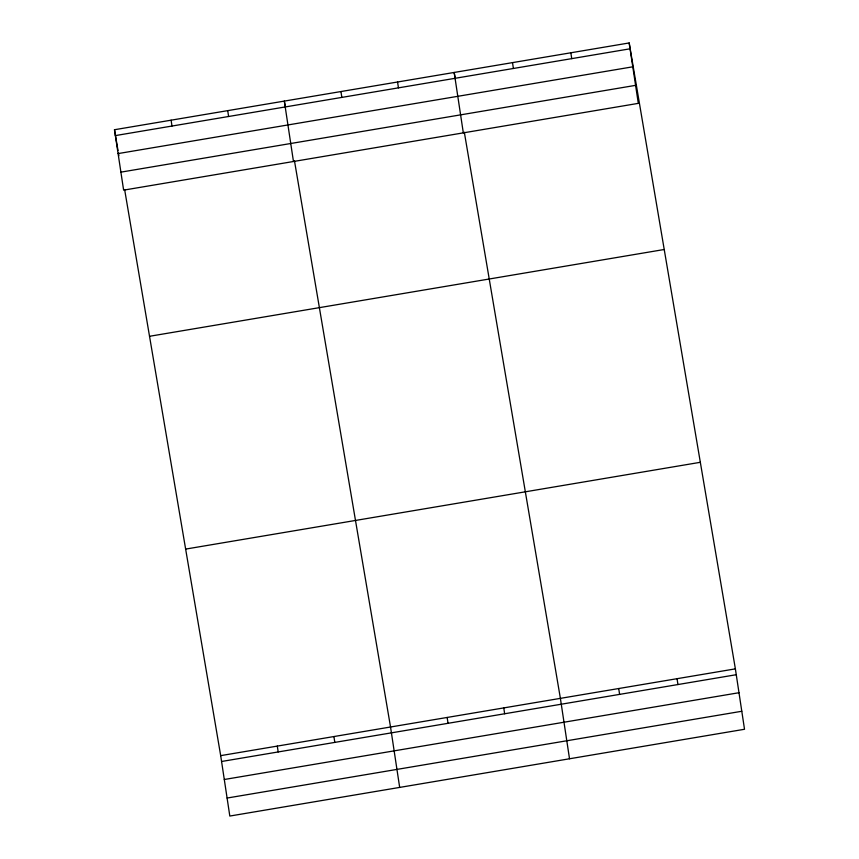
<?xml version="1.0" encoding="UTF-8"?>
<svg xmlns="http://www.w3.org/2000/svg" width="859" height="859" viewBox="0 0 859 859"><rect width="100%" height="100%" fill="white"/><g stroke="black" fill="none" stroke-linecap="round" stroke-linejoin="round"><path stroke-width="1.29" d="M629.185 42.95L638.312 103.359L123.621 190.14L114.483 129.73L629.185 42.95L735.379 668.86L744.517 729.27L229.815 816.05L220.688 755.641L124.619 189.495M115.364 135.593L630.066 48.802M118.091 153.589L632.793 66.809M120.894 172.144L635.596 85.352M149.53 336.288L664.232 249.497M185.641 549.094L700.332 462.303M220.688 755.641L735.379 668.86M221.568 761.493L736.27 674.712M224.296 779.5L738.987 692.719M227.098 798.043L741.8 711.263M455.281 78.953L454.186 72.457L463.323 132.866M464.322 132.211L560.39 698.367L569.517 758.776M285.435 107.59L284.329 101.094L293.467 161.503M294.476 160.848L390.534 727.004L399.671 787.413M114.483 129.73L118.005 150.518M118.445 153.117L118.886 155.715M677.053 678.696L677.934 684.548M570.848 52.786L571.729 58.637M618.716 688.531L619.607 694.383M512.512 62.621L513.403 68.473M503.771 707.913L504.652 713.765M397.567 82.002L398.447 87.854M447.152 717.458L448.033 723.31M340.948 91.548L341.839 97.4M333.915 736.55L334.806 742.401M227.71 110.639L228.601 116.491M277.296 746.095L278.187 751.947M171.102 120.185L171.983 126.048"/></g></svg>
